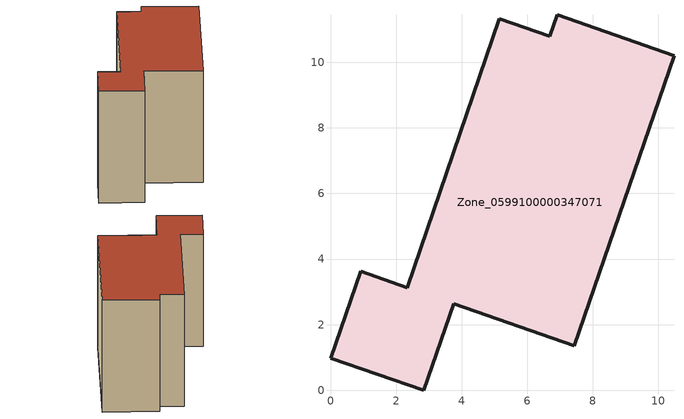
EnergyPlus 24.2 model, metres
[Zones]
Zone_0599100000347071
 floor ground (C_G): 6.91,11.45 10.47,10.21 7.44,1.36 3.76,2.64 2.84,0 0,0.98 0.92,3.63 2.34,3.13 5.15,11.32 6.68,10.79 z0
 wall outside (C_F): 2.34,3.13 0.92,3.63 0,0.98 2.84,0 3.76,2.64 7.44,1.36 10.47,10.21 6.91,11.45 6.68,10.79 5.15,11.32 2.34,3.13 z0:8.17
 roof outside (C_R): 7.44,1.36 10.47,10.21 6.91,11.45 6.68,10.79 5.15,11.32 2.34,3.13 0.92,3.63 0,0.98 2.84,0 3.76,2.64 z8.17
[BUILDING]
Pand.0599100000347071: North Axis=0; Terrain=City; Loads Convergence Tolerance Value=0.04; Temperature Convergence Tolerance Value=0.4; Solar Distribution=FullExterior; Maximum Number of Warmup Days=25; Minimum Number of Warmup Days=1
[Site:Location]
Rotterdam.The.Hague.AP_ZH_NLD Design_Conditions: Latitude=51.96; Longitude=4.45; Time Zone=1; Elevation=-4.5
[SITE:GROUNDTEMPERATURE:BUILDINGSURFACE]
18, 18, 18, 18, 18, 18, 18, 18, 18, 18, 18, 18
[MATERIAL] Thermal Absorptance=0.9; Solar Absorptance=0.7; Visible Absorptance=0.7
Name | Roughness | Thickness | Conductivity | Density | Specific Heat
G.TI.1992-2005 | MediumSmooth | 0.15 | 0.06 | 540 | 1210
F.TI.1992-2005 | Rough | 0.3 | 0.12 | 1920 | 840
R.TI.1992-2005 | MediumRough | 0.2 | 0.08 | 1500 | 1000
[CONSTRUCTION]
C_G: G.TI.1992-2005
C_F: F.TI.1992-2005
C_R: R.TI.1992-2005
[ZONE]
Zone_0599100000347071: Type=1; Multiplier=1; Ceiling Height=Autocalculate; Volume=Autocalculate; Floor Area=autocalculate; Part of Total Floor Area=Yes
[ZONEINFILTRATION:DESIGNFLOWRATE]
Infil_Zone_0599100000347071: Zone or ZoneList or Space or SpaceList=Zone_0599100000347071; Schedule=AlwaysOn; Design Flow Rate Calculation Method=Flow/Area; Flow Rate per Floor Area=0.0015; Constant Term Coefficient=1; Temperature Term Coefficient=0; Velocity Term Coefficient=0; Velocity Squared Term Coefficient=0
[HVACTEMPLATE:ZONE:IDEALLOADSAIRSYSTEM]
Zone_0599100000347071: Maximum Heating Supply Air Temperature=50; Minimum Cooling Supply Air Temperature=13; Maximum Heating Supply Air Humidity Ratio=0.0156; Minimum Cooling Supply Air Humidity Ratio=0.0077; Heating Limit=NoLimit; Cooling Limit=NoLimit; Dehumidification Control Type=ConstantSensibleHeatRatio; Cooling Sensible Heat Ratio=0.7; Dehumidification Setpoint=60; Humidification Control Type=None; Humidification Setpoint=30; Outdoor Air Method=None; Outdoor Air Flow Rate per Person=0.00944; Outdoor Air Flow Rate per Zone Floor Area=0; Outdoor Air Flow Rate per Zone=0; Demand Controlled Ventilation Type=None; Outdoor Air Economizer Type=NoEconomizer; Heat Recovery Type=None; Sensible Heat Recovery Effectiveness=0.7; Latent Heat Recovery Effectiveness=0.65
[ZONECONTROL:THERMOSTAT]
ThermostatControl_Zone_0599100000347071: Zone or ZoneList=Zone_0599100000347071; Control Type Schedule=DualSetpointControlType; Control 1=Thermostat_Zone_0599100000347071; Temperature Difference Between Cutout And Setpoint=0
[THERMOSTATSETPOINT:DUALSETPOINT]
Thermostat_Zone_0599100000347071: Heating Setpoint Temperature Schedule=HeatingSetpoint_Zone_0599100000347071; Cooling Setpoint Temperature Schedule=CoolingSetpoint_Zone_0599100000347071
[SCHEDULE:COMPACT]
HeatingSetpoint_Zone_0599100000347071: Through: 12/31, For: AllDays, Until: 24:00, 21
CoolingSetpoint_Zone_0599100000347071: Through: 12/31, For: AllDays, Until: 24:00, 24
DualSetpointControlType: Through: 12/31, For: AllDays, Until: 24:00, 4
AlwaysOn: Through: 12/31, For: AllDays, Until: 24:00, 1
